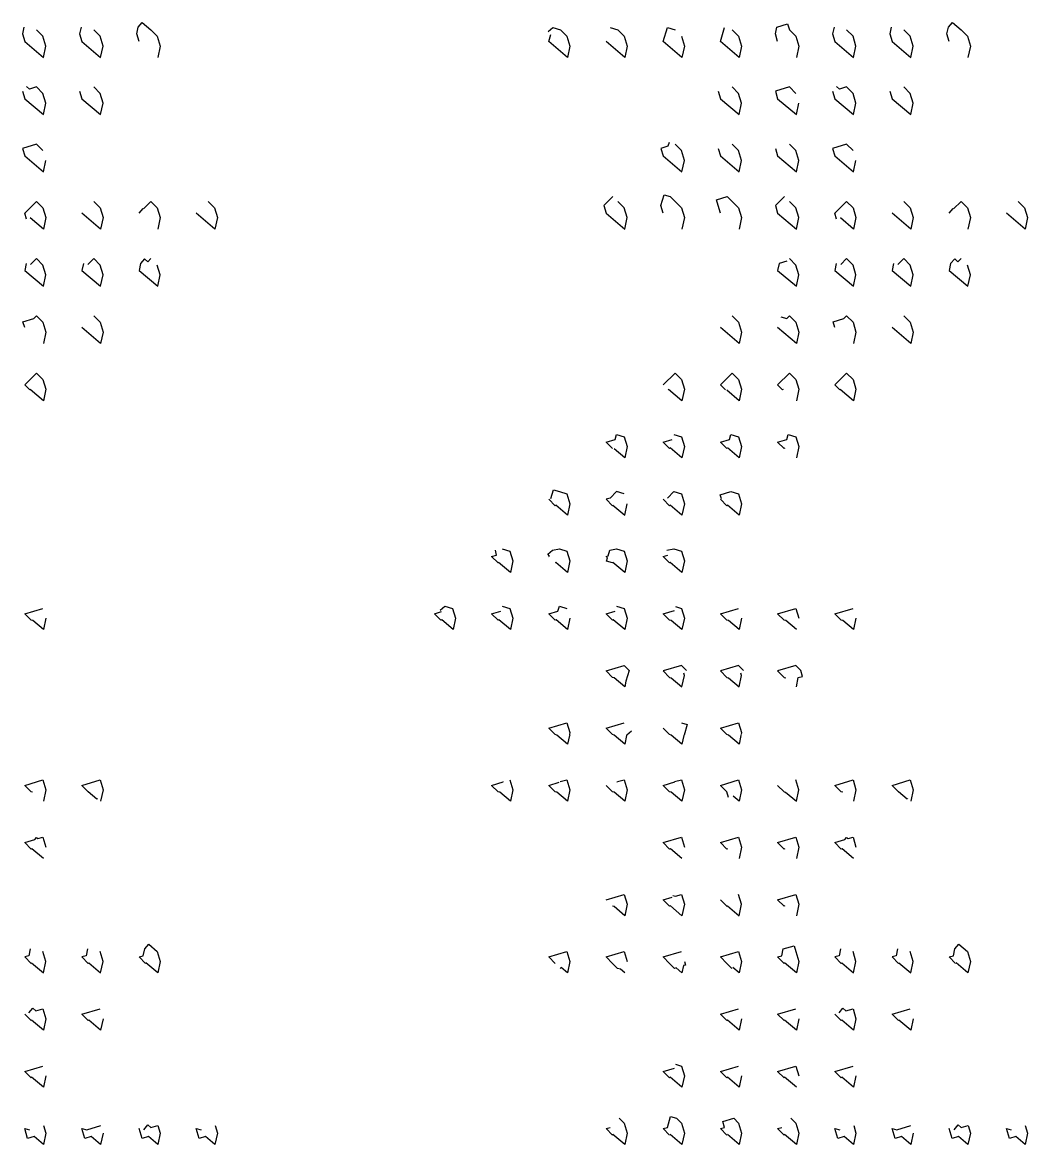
# Model space of a CAD drawing. Header units: inches. Extents: x -12292079.407 to -12292079.373, y 116895049.277 to 116895049.734.
# Drawn here: x -12292079.38783 to -12292079.37555, y 116895049.57838 to 116895049.59209 of the extents above; entities that cross this region are included whole.
import ezdxf

# ---------------------------------------------------------------- set-up
doc = ezdxf.new("R2010")
doc.units = ezdxf.units.IN
doc.header["$MEASUREMENT"] = 0

msp = doc.modelspace()

# ---------------------------------------------------------------- linework, layer by layer
for points in [[(-12292079.387812, 116895049.59203), (-12292079.38783, 116895049.591947), (-12292079.387802, 116895049.591854), (-12292079.387574, 116895049.59166), (-12292079.387544, 116895049.591799), (-12292079.38758, 116895049.59192), (-12292079.387658, 116895049.591998)], [(-12292079.387113, 116895049.59203), (-12292079.387131, 116895049.591947), (-12292079.387103, 116895049.591854), (-12292079.386875, 116895049.59166), (-12292079.386845, 116895049.591799), (-12292079.386881, 116895049.59192), (-12292079.386959, 116895049.591998)], [(-12292079.386404, 116895049.591854), (-12292079.386432, 116895049.591947), (-12292079.386414, 116895049.59203), (-12292079.386366, 116895049.592087), (-12292079.38626, 116895049.591998), (-12292079.386182, 116895049.59192), (-12292079.386146, 116895049.591799), (-12292079.386176, 116895049.59166)], [(-12292079.381404, 116895049.591976), (-12292079.381347, 116895049.592025), (-12292079.381254, 116895049.591998), (-12292079.381176, 116895049.59192), (-12292079.38114, 116895049.591799), (-12292079.381169, 116895049.59166), (-12292079.381398, 116895049.591854), (-12292079.381372, 116895049.591939)], [(-12292079.378602, 116895049.591854), (-12292079.37863, 116895049.591947), (-12292079.378612, 116895049.59203), (-12292079.37848, 116895049.59207), (-12292079.378458, 116895049.591998), (-12292079.37838, 116895049.59192), (-12292079.378344, 116895049.591799), (-12292079.378373, 116895049.59166)], [(-12292079.376505, 116895049.591854), (-12292079.376533, 116895049.591947), (-12292079.376515, 116895049.59203), (-12292079.376467, 116895049.592087), (-12292079.376361, 116895049.591998), (-12292079.376283, 116895049.59192), (-12292079.376247, 116895049.591799), (-12292079.376277, 116895049.59166)], [(-12292079.38783, 116895049.591248), (-12292079.387802, 116895049.591155), (-12292079.387574, 116895049.590961), (-12292079.387544, 116895049.5911), (-12292079.38758, 116895049.591221), (-12292079.387658, 116895049.591299), (-12292079.387744, 116895049.591273), (-12292079.387781, 116895049.591305)], [(-12292079.387131, 116895049.591248), (-12292079.387103, 116895049.591155), (-12292079.386875, 116895049.590961), (-12292079.386845, 116895049.5911), (-12292079.386881, 116895049.591221), (-12292079.386959, 116895049.591299)], [(-12292079.377931, 116895049.591248), (-12292079.377903, 116895049.591155), (-12292079.377675, 116895049.590961), (-12292079.377645, 116895049.5911), (-12292079.377681, 116895049.591221), (-12292079.377759, 116895049.591299), (-12292079.377845, 116895049.591273), (-12292079.377882, 116895049.591305)], [(-12292079.38758, 116895049.590522), (-12292079.387658, 116895049.5906), (-12292079.38783, 116895049.590549), (-12292079.387802, 116895049.590456), (-12292079.387574, 116895049.590262), (-12292079.387544, 116895049.590402)], [(-12292079.379928, 116895049.590621), (-12292079.379942, 116895049.590574), (-12292079.380028, 116895049.590549), (-12292079.38, 116895049.590456), (-12292079.379771, 116895049.590262), (-12292079.379742, 116895049.590402), (-12292079.379778, 116895049.590522), (-12292079.379856, 116895049.5906)], [(-12292079.38778, 116895049.589685), (-12292079.387802, 116895049.589757), (-12292079.387658, 116895049.589901), (-12292079.38758, 116895049.589823), (-12292079.387544, 116895049.589703), (-12292079.387574, 116895049.589563), (-12292079.387734, 116895049.589699)], [(-12292079.386959, 116895049.589901), (-12292079.386881, 116895049.589823), (-12292079.386845, 116895049.589703), (-12292079.386875, 116895049.589563), (-12292079.387103, 116895049.589757)], [(-12292079.386404, 116895049.589757), (-12292079.386355, 116895049.589814), (-12292079.386351, 116895049.58981), (-12292079.38626, 116895049.589901), (-12292079.386182, 116895049.589823), (-12292079.386146, 116895049.589703), (-12292079.386176, 116895049.589563)], [(-12292079.385561, 116895049.589901), (-12292079.385483, 116895049.589823), (-12292079.385447, 116895049.589703), (-12292079.385477, 116895049.589563), (-12292079.385705, 116895049.589757)], [(-12292079.38, 116895049.589757), (-12292079.380028, 116895049.58985), (-12292079.379989, 116895049.589982), (-12292079.379917, 116895049.589961), (-12292079.379856, 116895049.589901), (-12292079.379778, 116895049.589823), (-12292079.379742, 116895049.589703), (-12292079.379771, 116895049.589563)], [(-12292079.379301, 116895049.589757), (-12292079.379329, 116895049.58985), (-12292079.37935, 116895049.589922), (-12292079.379218, 116895049.589961), (-12292079.379157, 116895049.589901), (-12292079.379079, 116895049.589823), (-12292079.379043, 116895049.589703), (-12292079.379072, 116895049.589563)], [(-12292079.377882, 116895049.589685), (-12292079.377903, 116895049.589757), (-12292079.377759, 116895049.589901), (-12292079.377681, 116895049.589823), (-12292079.377645, 116895049.589703), (-12292079.377675, 116895049.589563), (-12292079.377835, 116895049.589699)], [(-12292079.376505, 116895049.589757), (-12292079.376457, 116895049.589814), (-12292079.376452, 116895049.58981), (-12292079.376361, 116895049.589901), (-12292079.376283, 116895049.589823), (-12292079.376247, 116895049.589703), (-12292079.376277, 116895049.589563)], [(-12292079.387784, 116895049.589141), (-12292079.387802, 116895049.589058), (-12292079.387574, 116895049.588864), (-12292079.387544, 116895049.589004), (-12292079.38758, 116895049.589124), (-12292079.387658, 116895049.589202), (-12292079.38773, 116895049.58913)], [(-12292079.387085, 116895049.589141), (-12292079.387103, 116895049.589058), (-12292079.386875, 116895049.588864), (-12292079.386845, 116895049.589004), (-12292079.386881, 116895049.589124), (-12292079.386959, 116895049.589202), (-12292079.387031, 116895049.58913)], [(-12292079.38626, 116895049.589202), (-12292079.386298, 116895049.589164), (-12292079.386338, 116895049.589198), (-12292079.386386, 116895049.589141), (-12292079.386404, 116895049.589058), (-12292079.386176, 116895049.588864), (-12292079.386146, 116895049.589004), (-12292079.386182, 116895049.589124)], [(-12292079.378491, 116895049.589169), (-12292079.378584, 116895049.589141), (-12292079.378602, 116895049.589058), (-12292079.378373, 116895049.588864), (-12292079.378344, 116895049.589004), (-12292079.37838, 116895049.589124), (-12292079.378458, 116895049.589202)], [(-12292079.376361, 116895049.589202), (-12292079.376399, 116895049.589164), (-12292079.376439, 116895049.589198), (-12292079.376488, 116895049.589141), (-12292079.376505, 116895049.589058), (-12292079.376277, 116895049.588864), (-12292079.376247, 116895049.589004), (-12292079.376283, 116895049.589124)], [(-12292079.387802, 116895049.588359), (-12292079.387823, 116895049.588431), (-12292079.387691, 116895049.58847), (-12292079.387658, 116895049.588503), (-12292079.38758, 116895049.588425), (-12292079.387544, 116895049.588305), (-12292079.387574, 116895049.588165)], [(-12292079.386959, 116895049.588503), (-12292079.386881, 116895049.588425), (-12292079.386845, 116895049.588305), (-12292079.386875, 116895049.588165), (-12292079.387103, 116895049.588359)], [(-12292079.378563, 116895049.588491), (-12292079.378491, 116895049.58847), (-12292079.378458, 116895049.588503), (-12292079.37838, 116895049.588425), (-12292079.378344, 116895049.588305), (-12292079.378373, 116895049.588165), (-12292079.378602, 116895049.588359)], [(-12292079.377903, 116895049.588359), (-12292079.377924, 116895049.588431), (-12292079.377792, 116895049.58847), (-12292079.377759, 116895049.588503), (-12292079.377681, 116895049.588425), (-12292079.377645, 116895049.588305), (-12292079.377675, 116895049.588165)], [(-12292079.387741, 116895049.5876), (-12292079.387802, 116895049.58766), (-12292079.387658, 116895049.587804), (-12292079.38758, 116895049.587726), (-12292079.387544, 116895049.587606), (-12292079.387574, 116895049.587466), (-12292079.387737, 116895049.587604)], [(-12292079.37924, 116895049.5876), (-12292079.379301, 116895049.58766), (-12292079.379157, 116895049.587804), (-12292079.379079, 116895049.587726), (-12292079.379043, 116895049.587606), (-12292079.379072, 116895049.587466), (-12292079.379224, 116895049.587595)], [(-12292079.378534, 116895049.587602), (-12292079.378541, 116895049.5876), (-12292079.378602, 116895049.58766), (-12292079.378458, 116895049.587804), (-12292079.37838, 116895049.587726), (-12292079.378344, 116895049.587606), (-12292079.378373, 116895049.587466)], [(-12292079.38062, 116895049.586883), (-12292079.380699, 116895049.586961), (-12292079.380588, 116895049.586994), (-12292079.38057, 116895049.587055), (-12292079.380477, 116895049.587027), (-12292079.380441, 116895049.586907), (-12292079.38047, 116895049.586767), (-12292079.3806, 116895049.586877)], [(-12292079.378514, 116895049.586886), (-12292079.378524, 116895049.586883), (-12292079.378602, 116895049.586961), (-12292079.378491, 116895049.586994), (-12292079.378473, 116895049.587055), (-12292079.37838, 116895049.587027), (-12292079.378344, 116895049.586907), (-12292079.378373, 116895049.586767)], [(-12292079.381372, 116895049.58627), (-12292079.381341, 116895049.586377), (-12292079.381269, 116895049.586356), (-12292079.381176, 116895049.586328), (-12292079.38114, 116895049.586208), (-12292079.381169, 116895049.586068), (-12292079.381313, 116895049.58619), (-12292079.381319, 116895049.586184), (-12292079.381398, 116895049.586262)], [(-12292079.379289, 116895049.586266), (-12292079.379305, 116895049.586316), (-12292079.379172, 116895049.586356), (-12292079.379079, 116895049.586328), (-12292079.379043, 116895049.586208), (-12292079.379072, 116895049.586068), (-12292079.379216, 116895049.58619), (-12292079.379223, 116895049.586184), (-12292079.379301, 116895049.586262)], [(-12292079.381398, 116895049.585563), (-12292079.381389, 116895049.585566), (-12292079.381409, 116895049.58559), (-12292079.381352, 116895049.585639), (-12292079.381269, 116895049.585657), (-12292079.381176, 116895049.585629), (-12292079.38114, 116895049.585509), (-12292079.381169, 116895049.585369), (-12292079.381313, 116895049.585491), (-12292079.381319, 116895049.585485)], [(-12292079.38062, 116895049.585485), (-12292079.380692, 116895049.585506), (-12292079.380681, 116895049.585545), (-12292079.380699, 116895049.585563), (-12292079.380673, 116895049.585571), (-12292079.380653, 116895049.585639), (-12292079.38057, 116895049.585657), (-12292079.380477, 116895049.585629), (-12292079.380441, 116895049.585509), (-12292079.38047, 116895049.585369), (-12292079.380614, 116895049.585491)], [(-12292079.387544, 116895049.58481), (-12292079.387574, 116895049.58467), (-12292079.387703, 116895049.58478), (-12292079.387724, 116895049.584786), (-12292079.387802, 116895049.584864), (-12292079.38758, 116895049.58493)], [(-12292079.382724, 116895049.584909), (-12292079.382667, 116895049.584958), (-12292079.382574, 116895049.58493), (-12292079.382538, 116895049.58481), (-12292079.382567, 116895049.58467), (-12292079.382707, 116895049.584789), (-12292079.382717, 116895049.584786), (-12292079.382796, 116895049.584864), (-12292079.382708, 116895049.58489)], [(-12292079.37985, 116895049.584952), (-12292079.379778, 116895049.58493), (-12292079.379742, 116895049.58481), (-12292079.379771, 116895049.58467), (-12292079.379901, 116895049.58478), (-12292079.379922, 116895049.584786), (-12292079.38, 116895049.584864), (-12292079.379864, 116895049.584905)], [(-12292079.378373, 116895049.583971), (-12292079.37835, 116895049.584084), (-12292079.378298, 116895049.584099), (-12292079.37832, 116895049.584171), (-12292079.37838, 116895049.584231), (-12292079.378602, 116895049.584165), (-12292079.378524, 116895049.584087), (-12292079.378503, 116895049.584081)], [(-12292079.380387, 116895049.583428), (-12292079.380444, 116895049.583379), (-12292079.380448, 116895049.583378), (-12292079.38047, 116895049.583272), (-12292079.3806, 116895049.583382), (-12292079.38062, 116895049.583388), (-12292079.380699, 116895049.583466), (-12292079.380477, 116895049.583533)], [(-12292079.379778, 116895049.583533), (-12292079.379706, 116895049.583511), (-12292079.379745, 116895049.583379), (-12292079.379749, 116895049.583378), (-12292079.379771, 116895049.583272), (-12292079.379901, 116895049.583382), (-12292079.379922, 116895049.583388), (-12292079.38, 116895049.583466)], [(-12292079.387706, 116895049.582686), (-12292079.387724, 116895049.582689), (-12292079.387802, 116895049.582767), (-12292079.38758, 116895049.582834), (-12292079.387544, 116895049.582713), (-12292079.387574, 116895049.582573)], [(-12292079.386914, 116895049.582607), (-12292079.386919, 116895049.5826), (-12292079.387025, 116895049.582689), (-12292079.387103, 116895049.582767), (-12292079.386881, 116895049.582834), (-12292079.386845, 116895049.582713), (-12292079.386875, 116895049.582573)], [(-12292079.381259, 116895049.582816), (-12292079.381176, 116895049.582834), (-12292079.38114, 116895049.582713), (-12292079.381169, 116895049.582573), (-12292079.381299, 116895049.582683), (-12292079.381319, 116895049.582689), (-12292079.381398, 116895049.582767), (-12292079.381272, 116895049.582805)], [(-12292079.380563, 116895049.582808), (-12292079.38056, 116895049.582816), (-12292079.380477, 116895049.582834), (-12292079.380441, 116895049.582713), (-12292079.38047, 116895049.582573), (-12292079.3806, 116895049.582683), (-12292079.38062, 116895049.582689), (-12292079.380699, 116895049.582767)], [(-12292079.379201, 116895049.582618), (-12292079.379223, 116895049.582689), (-12292079.379301, 116895049.582767), (-12292079.379079, 116895049.582834), (-12292079.379043, 116895049.582713), (-12292079.379072, 116895049.582573), (-12292079.379144, 116895049.582634)], [(-12292079.377015, 116895049.582607), (-12292079.37702, 116895049.5826), (-12292079.377126, 116895049.582689), (-12292079.377204, 116895049.582767), (-12292079.376982, 116895049.582834), (-12292079.376946, 116895049.582713), (-12292079.376976, 116895049.582573)], [(-12292079.387574, 116895049.581874), (-12292079.387714, 116895049.581994), (-12292079.387724, 116895049.58199), (-12292079.387802, 116895049.582069), (-12292079.38768, 116895049.582105), (-12292079.387658, 116895049.582131), (-12292079.387641, 116895049.582117), (-12292079.38758, 116895049.582135), (-12292079.387544, 116895049.582014)], [(-12292079.377675, 116895049.581874), (-12292079.377815, 116895049.581994), (-12292079.377825, 116895049.58199), (-12292079.377903, 116895049.582069), (-12292079.377781, 116895049.582105), (-12292079.377759, 116895049.582131), (-12292079.377742, 116895049.582117), (-12292079.377681, 116895049.582135), (-12292079.377645, 116895049.582014)], [(-12292079.380699, 116895049.58137), (-12292079.380477, 116895049.581436), (-12292079.380441, 116895049.581315), (-12292079.38047, 116895049.581175), (-12292079.3806, 116895049.581286), (-12292079.38062, 116895049.581292)], [(-12292079.379883, 116895049.581424), (-12292079.379849, 116895049.581414), (-12292079.379778, 116895049.581436), (-12292079.379742, 116895049.581315), (-12292079.379771, 116895049.581175), (-12292079.379912, 116895049.581295), (-12292079.379922, 116895049.581292), (-12292079.38, 116895049.58137), (-12292079.379889, 116895049.581403)], [(-12292079.387734, 116895049.580769), (-12292079.387751, 116895049.580686), (-12292079.387802, 116895049.580671), (-12292079.387724, 116895049.580593), (-12292079.387718, 116895049.580599), (-12292079.387574, 116895049.580476), (-12292079.387544, 116895049.580616), (-12292079.38758, 116895049.580737)], [(-12292079.387035, 116895049.580769), (-12292079.387053, 116895049.580686), (-12292079.387103, 116895049.580671), (-12292079.387025, 116895049.580593), (-12292079.387019, 116895049.580599), (-12292079.386875, 116895049.580476), (-12292079.386845, 116895049.580616), (-12292079.386881, 116895049.580737)], [(-12292079.386326, 116895049.580593), (-12292079.386404, 116895049.580671), (-12292079.386354, 116895049.580686), (-12292079.386336, 116895049.580769), (-12292079.386287, 116895049.580826), (-12292079.386182, 116895049.580737), (-12292079.386146, 116895049.580616), (-12292079.386176, 116895049.580476), (-12292079.38632, 116895049.580599)], [(-12292079.38047, 116895049.580476), (-12292079.380523, 116895049.580522), (-12292079.38056, 116895049.580532), (-12292079.38062, 116895049.580593), (-12292079.380699, 116895049.580671), (-12292079.380477, 116895049.580737), (-12292079.380441, 116895049.580616)], [(-12292079.379742, 116895049.580616), (-12292079.379729, 116895049.580572), (-12292079.379753, 116895049.580565), (-12292079.379771, 116895049.580476), (-12292079.379843, 116895049.580538), (-12292079.379861, 116895049.580532), (-12292079.379922, 116895049.580593), (-12292079.38, 116895049.580671), (-12292079.379778, 116895049.580737)], [(-12292079.378524, 116895049.580593), (-12292079.378602, 116895049.580671), (-12292079.378551, 116895049.580686), (-12292079.378534, 116895049.580769), (-12292079.378401, 116895049.580809), (-12292079.37838, 116895049.580737), (-12292079.378344, 116895049.580616), (-12292079.378373, 116895049.580476), (-12292079.378517, 116895049.580599)], [(-12292079.376427, 116895049.580593), (-12292079.376505, 116895049.580671), (-12292079.376455, 116895049.580686), (-12292079.376437, 116895049.580769), (-12292079.376388, 116895049.580826), (-12292079.376283, 116895049.580737), (-12292079.376247, 116895049.580616), (-12292079.376277, 116895049.580476), (-12292079.376421, 116895049.580599)], [(-12292079.387751, 116895049.579987), (-12292079.387703, 116895049.580044), (-12292079.387666, 116895049.580012), (-12292079.38758, 116895049.580038), (-12292079.387544, 116895049.579917), (-12292079.387574, 116895049.579777), (-12292079.387718, 116895049.5799), (-12292079.387724, 116895049.579894), (-12292079.387802, 116895049.579972)], [(-12292079.386845, 116895049.579917), (-12292079.386875, 116895049.579777), (-12292079.387019, 116895049.5799), (-12292079.387025, 116895049.579894), (-12292079.387103, 116895049.579972), (-12292079.386881, 116895049.580038)], [(-12292079.377852, 116895049.579987), (-12292079.377804, 116895049.580044), (-12292079.377767, 116895049.580012), (-12292079.377681, 116895049.580038), (-12292079.377645, 116895049.579917), (-12292079.377675, 116895049.579777), (-12292079.377819, 116895049.5799), (-12292079.377825, 116895049.579894), (-12292079.377903, 116895049.579972)], [(-12292079.37985, 116895049.57936), (-12292079.379778, 116895049.579339), (-12292079.379742, 116895049.579219), (-12292079.379771, 116895049.579079), (-12292079.379915, 116895049.579201), (-12292079.379922, 116895049.579195), (-12292079.38, 116895049.579273), (-12292079.379864, 116895049.579313)], [(-12292079.387544, 116895049.579219), (-12292079.387574, 116895049.579079), (-12292079.387718, 116895049.579201), (-12292079.387724, 116895049.579195), (-12292079.387802, 116895049.579273), (-12292079.38758, 116895049.579339)], [(-12292079.379922, 116895049.578496), (-12292079.38, 116895049.578574), (-12292079.379949, 116895049.578589), (-12292079.37991, 116895049.578721), (-12292079.379838, 116895049.5787), (-12292079.379778, 116895049.57864), (-12292079.379742, 116895049.57852), (-12292079.379771, 116895049.57838), (-12292079.379915, 116895049.578502)], [(-12292079.379223, 116895049.578496), (-12292079.379301, 116895049.578574), (-12292079.37925, 116895049.578589), (-12292079.379272, 116895049.578661), (-12292079.379139, 116895049.5787), (-12292079.379079, 116895049.57864), (-12292079.379043, 116895049.57852), (-12292079.379072, 116895049.57838), (-12292079.379216, 116895049.578502)], [(-12292079.387572, 116895049.578613), (-12292079.387544, 116895049.57852), (-12292079.387574, 116895049.57838), (-12292079.387688, 116895049.578477), (-12292079.387766, 116895049.578453), (-12292079.387802, 116895049.578574), (-12292079.387743, 116895049.578561)], [(-12292079.386845, 116895049.57852), (-12292079.386875, 116895049.57838), (-12292079.386989, 116895049.578477), (-12292079.387067, 116895049.578453), (-12292079.387103, 116895049.578574), (-12292079.387044, 116895049.578561), (-12292079.386873, 116895049.578613)], [(-12292079.386345, 116895049.578561), (-12292079.386297, 116895049.578619), (-12292079.38626, 116895049.578587), (-12292079.386174, 116895049.578613), (-12292079.386146, 116895049.57852), (-12292079.386176, 116895049.57838), (-12292079.38629, 116895049.578477), (-12292079.386368, 116895049.578453), (-12292079.386404, 116895049.578574)], [(-12292079.385475, 116895049.578613), (-12292079.385447, 116895049.57852), (-12292079.385477, 116895049.57838), (-12292079.385591, 116895049.578477), (-12292079.385669, 116895049.578453), (-12292079.385705, 116895049.578574), (-12292079.385646, 116895049.578561)], [(-12292079.376446, 116895049.578561), (-12292079.376398, 116895049.578619), (-12292079.376361, 116895049.578587), (-12292079.376275, 116895049.578613), (-12292079.376247, 116895049.57852), (-12292079.376277, 116895049.57838), (-12292079.376391, 116895049.578477), (-12292079.376469, 116895049.578453), (-12292079.376505, 116895049.578574)]]:
    msp.add_lwpolyline(points, close=True)
at = {"color": 29}
for points in [[(-12292079.380648, 116895049.592025), (-12292079.380555, 116895049.591998), (-12292079.380477, 116895049.59192), (-12292079.380441, 116895049.591799), (-12292079.38047, 116895049.59166), (-12292079.380699, 116895049.591854)], [(-12292079.379778, 116895049.59192), (-12292079.379742, 116895049.591799), (-12292079.379771, 116895049.59166), (-12292079.38, 116895049.591854), (-12292079.379949, 116895049.592025), (-12292079.379856, 116895049.591998)], [(-12292079.379157, 116895049.591998), (-12292079.379079, 116895049.59192), (-12292079.379043, 116895049.591799), (-12292079.379072, 116895049.59166), (-12292079.379301, 116895049.591854), (-12292079.37925, 116895049.592025)]]:
    msp.add_lwpolyline(points, close=True, dxfattribs=at)
at = {"color": 142}
for points in [[(-12292079.377913, 116895049.59203), (-12292079.377931, 116895049.591947), (-12292079.377903, 116895049.591854), (-12292079.377675, 116895049.59166), (-12292079.377645, 116895049.591799), (-12292079.377681, 116895049.59192), (-12292079.377759, 116895049.591998)], [(-12292079.377214, 116895049.59203), (-12292079.377232, 116895049.591947), (-12292079.377204, 116895049.591854), (-12292079.376976, 116895049.59166), (-12292079.376946, 116895049.591799), (-12292079.376982, 116895049.59192), (-12292079.37706, 116895049.591998)]]:
    msp.add_lwpolyline(points, close=True, dxfattribs=at)
at = {"color": 30}
for points in [[(-12292079.379329, 116895049.591248), (-12292079.379301, 116895049.591155), (-12292079.379072, 116895049.590961), (-12292079.379043, 116895049.5911), (-12292079.379079, 116895049.591221), (-12292079.379157, 116895049.591299)], [(-12292079.37838, 116895049.591221), (-12292079.378458, 116895049.591299), (-12292079.37863, 116895049.591248), (-12292079.378602, 116895049.591155), (-12292079.378373, 116895049.590961), (-12292079.378344, 116895049.5911)], [(-12292079.377232, 116895049.591248), (-12292079.377204, 116895049.591155), (-12292079.376976, 116895049.590961), (-12292079.376946, 116895049.5911), (-12292079.376982, 116895049.591221), (-12292079.37706, 116895049.591299)], [(-12292079.379329, 116895049.590549), (-12292079.379301, 116895049.590456), (-12292079.379072, 116895049.590262), (-12292079.379043, 116895049.590402), (-12292079.379079, 116895049.590522), (-12292079.379157, 116895049.5906)], [(-12292079.37863, 116895049.590549), (-12292079.378602, 116895049.590456), (-12292079.378373, 116895049.590262), (-12292079.378344, 116895049.590402), (-12292079.37838, 116895049.590522), (-12292079.378458, 116895049.5906)], [(-12292079.377681, 116895049.590522), (-12292079.377759, 116895049.5906), (-12292079.377931, 116895049.590549), (-12292079.377903, 116895049.590456), (-12292079.377675, 116895049.590262), (-12292079.377645, 116895049.590402)]]:
    msp.add_lwpolyline(points, close=True, dxfattribs=at)
at = {"color": 141}
for points in [[(-12292079.380616, 116895049.589961), (-12292079.380726, 116895049.58985), (-12292079.380699, 116895049.589757), (-12292079.38047, 116895049.589563), (-12292079.380441, 116895049.589703), (-12292079.380477, 116895049.589823), (-12292079.380555, 116895049.589901)], [(-12292079.378519, 116895049.589961), (-12292079.37863, 116895049.58985), (-12292079.378602, 116895049.589757), (-12292079.378373, 116895049.589563), (-12292079.378344, 116895049.589703), (-12292079.37838, 116895049.589823), (-12292079.378458, 116895049.589901)]]:
    msp.add_lwpolyline(points, close=True, dxfattribs=at)
at = {"color": 13}
for points in [[(-12292079.37706, 116895049.589901), (-12292079.376982, 116895049.589823), (-12292079.376946, 116895049.589703), (-12292079.376976, 116895049.589563), (-12292079.377204, 116895049.589757)], [(-12292079.375662, 116895049.589901), (-12292079.375584, 116895049.589823), (-12292079.375548, 116895049.589703), (-12292079.375578, 116895049.589563), (-12292079.375806, 116895049.589757)], [(-12292079.379157, 116895049.588503), (-12292079.379079, 116895049.588425), (-12292079.379043, 116895049.588305), (-12292079.379072, 116895049.588165), (-12292079.379301, 116895049.588359)], [(-12292079.37706, 116895049.588503), (-12292079.376982, 116895049.588425), (-12292079.376946, 116895049.588305), (-12292079.376976, 116895049.588165), (-12292079.377204, 116895049.588359)]]:
    msp.add_lwpolyline(points, close=True, dxfattribs=at)
at = {"color": 140}
for points in [[(-12292079.377885, 116895049.589141), (-12292079.377903, 116895049.589058), (-12292079.377675, 116895049.588864), (-12292079.377645, 116895049.589004), (-12292079.377681, 116895049.589124), (-12292079.377759, 116895049.589202), (-12292079.377831, 116895049.58913)], [(-12292079.377186, 116895049.589141), (-12292079.377204, 116895049.589058), (-12292079.376976, 116895049.588864), (-12292079.376946, 116895049.589004), (-12292079.376982, 116895049.589124), (-12292079.37706, 116895049.589202), (-12292079.377132, 116895049.58913)]]:
    msp.add_lwpolyline(points, close=True, dxfattribs=at)
at = {"color": 139}
for points in [[(-12292079.38, 116895049.58766), (-12292079.379856, 116895049.587804), (-12292079.379778, 116895049.587726), (-12292079.379742, 116895049.587606), (-12292079.379771, 116895049.587466), (-12292079.379935, 116895049.587604), (-12292079.379939, 116895049.5876)], [(-12292079.377843, 116895049.5876), (-12292079.377903, 116895049.58766), (-12292079.377759, 116895049.587804), (-12292079.377681, 116895049.587726), (-12292079.377645, 116895049.587606), (-12292079.377675, 116895049.587466), (-12292079.377838, 116895049.587604)]]:
    msp.add_lwpolyline(points, close=True, dxfattribs=at)
at = {"color": 31}
for points in [[(-12292079.379871, 116895049.587055), (-12292079.379778, 116895049.587027), (-12292079.379742, 116895049.586907), (-12292079.379771, 116895049.586767), (-12292079.379915, 116895049.586889), (-12292079.379922, 116895049.586883), (-12292079.38, 116895049.586961), (-12292079.379889, 116895049.586994)], [(-12292079.379223, 116895049.586883), (-12292079.379301, 116895049.586961), (-12292079.37919, 116895049.586994), (-12292079.379172, 116895049.587055), (-12292079.379079, 116895049.587027), (-12292079.379043, 116895049.586907), (-12292079.379072, 116895049.586767), (-12292079.379216, 116895049.586889)]]:
    msp.add_lwpolyline(points, close=True, dxfattribs=at)
at = {"color": 138}
for points in [[(-12292079.380477, 116895049.586328), (-12292079.38057, 116895049.586356), (-12292079.380648, 116895049.586277), (-12292079.380699, 116895049.586262), (-12292079.38062, 116895049.586184), (-12292079.380614, 116895049.58619), (-12292079.38047, 116895049.586068), (-12292079.380441, 116895049.586208)], [(-12292079.379949, 116895049.586277), (-12292079.379871, 116895049.586356), (-12292079.379778, 116895049.586328), (-12292079.379742, 116895049.586208), (-12292079.379771, 116895049.586068), (-12292079.379915, 116895049.58619), (-12292079.379922, 116895049.586184), (-12292079.38, 116895049.586262)]]:
    msp.add_lwpolyline(points, close=True, dxfattribs=at)
at = {"color": 137}
for points in [[(-12292079.381968, 116895049.585657), (-12292079.381875, 116895049.585629), (-12292079.381839, 116895049.585509), (-12292079.381868, 116895049.585369), (-12292079.382012, 116895049.585491), (-12292079.382018, 116895049.585485), (-12292079.382097, 116895049.585563), (-12292079.382039, 116895049.58558), (-12292079.382051, 116895049.585639)], [(-12292079.379954, 116895049.585639), (-12292079.379871, 116895049.585657), (-12292079.379778, 116895049.585629), (-12292079.379742, 116895049.585509), (-12292079.379771, 116895049.585369), (-12292079.379915, 116895049.585491), (-12292079.379922, 116895049.585485), (-12292079.38, 116895049.585563), (-12292079.379942, 116895049.58558)]]:
    msp.add_lwpolyline(points, close=True, dxfattribs=at)
at = {"color": 136}
for points in [[(-12292079.381968, 116895049.584958), (-12292079.381875, 116895049.58493), (-12292079.381839, 116895049.58481), (-12292079.381868, 116895049.58467), (-12292079.382008, 116895049.584789), (-12292079.382018, 116895049.584786), (-12292079.382097, 116895049.584864), (-12292079.381986, 116895049.584897)], [(-12292079.38114, 116895049.58481), (-12292079.381169, 116895049.58467), (-12292079.381309, 116895049.584789), (-12292079.381319, 116895049.584786), (-12292079.381398, 116895049.584864), (-12292079.381287, 116895049.584897), (-12292079.381269, 116895049.584958), (-12292079.381176, 116895049.58493)], [(-12292079.38057, 116895049.584958), (-12292079.380477, 116895049.58493), (-12292079.380441, 116895049.58481), (-12292079.38047, 116895049.58467), (-12292079.38061, 116895049.584789), (-12292079.38062, 116895049.584786), (-12292079.380699, 116895049.584864), (-12292079.380588, 116895049.584897)]]:
    msp.add_lwpolyline(points, close=True, dxfattribs=at)
at = {"color": 32}
for points in [[(-12292079.379043, 116895049.58481), (-12292079.379072, 116895049.58467), (-12292079.379202, 116895049.58478), (-12292079.379223, 116895049.584786), (-12292079.379301, 116895049.584864), (-12292079.379079, 116895049.58493)], [(-12292079.378373, 116895049.58467), (-12292079.378503, 116895049.58478), (-12292079.378524, 116895049.584786), (-12292079.378602, 116895049.584864), (-12292079.37838, 116895049.58493), (-12292079.378344, 116895049.58481)], [(-12292079.377645, 116895049.58481), (-12292079.377675, 116895049.58467), (-12292079.377804, 116895049.58478), (-12292079.377825, 116895049.584786), (-12292079.377903, 116895049.584864), (-12292079.377681, 116895049.58493)]]:
    msp.add_lwpolyline(points, close=True, dxfattribs=at)
msp.add_lwpolyline([(-12292079.380456, 116895049.584039), (-12292079.38047, 116895049.583971), (-12292079.3806, 116895049.584081), (-12292079.38062, 116895049.584087), (-12292079.380699, 116895049.584165), (-12292079.380477, 116895049.584231), (-12292079.380416, 116895049.584171), (-12292079.380455, 116895049.584039)])
at = {"color": 135}
for points in [[(-12292079.379717, 116895049.584171), (-12292079.379778, 116895049.584231), (-12292079.38, 116895049.584165), (-12292079.379922, 116895049.584087), (-12292079.379901, 116895049.584081), (-12292079.379771, 116895049.583971), (-12292079.379742, 116895049.584111), (-12292079.37975, 116895049.584138)], [(-12292079.379019, 116895049.584171), (-12292079.379079, 116895049.584231), (-12292079.379301, 116895049.584165), (-12292079.379223, 116895049.584087), (-12292079.379202, 116895049.584081), (-12292079.379072, 116895049.583971), (-12292079.379043, 116895049.584111), (-12292079.379051, 116895049.584138)]]:
    msp.add_lwpolyline(points, close=True, dxfattribs=at)
at = {"color": 134}
for points in [[(-12292079.381147, 116895049.583378), (-12292079.381169, 116895049.583272), (-12292079.381299, 116895049.583382), (-12292079.381319, 116895049.583388), (-12292079.381398, 116895049.583466), (-12292079.381176, 116895049.583533), (-12292079.38114, 116895049.583412), (-12292079.381145, 116895049.583388), (-12292079.381143, 116895049.583379)], [(-12292079.379046, 116895049.583379), (-12292079.37905, 116895049.583378), (-12292079.379072, 116895049.583272), (-12292079.379202, 116895049.583382), (-12292079.379223, 116895049.583388), (-12292079.379301, 116895049.583466), (-12292079.379079, 116895049.583533), (-12292079.379043, 116895049.583412), (-12292079.379048, 116895049.583388)]]:
    msp.add_lwpolyline(points, close=True, dxfattribs=at)
at = {"color": 133}
for points in [[(-12292079.381875, 116895049.582834), (-12292079.381839, 116895049.582713), (-12292079.381868, 116895049.582573), (-12292079.381998, 116895049.582683), (-12292079.382018, 116895049.582689), (-12292079.382097, 116895049.582767), (-12292079.381957, 116895049.582809), (-12292079.381958, 116895049.582816)], [(-12292079.379861, 116895049.582816), (-12292079.379778, 116895049.582834), (-12292079.379742, 116895049.582713), (-12292079.379771, 116895049.582573), (-12292079.379901, 116895049.582683), (-12292079.379922, 116895049.582689), (-12292079.38, 116895049.582767), (-12292079.37986, 116895049.582809)]]:
    msp.add_lwpolyline(points, close=True, dxfattribs=at)
at = {"color": 132}
for points in [[(-12292079.378602, 116895049.582767), (-12292079.378524, 116895049.582689), (-12292079.378506, 116895049.582686), (-12292079.378373, 116895049.582573), (-12292079.378344, 116895049.582713), (-12292079.37838, 116895049.582834)], [(-12292079.377807, 116895049.582686), (-12292079.377825, 116895049.582689), (-12292079.377903, 116895049.582767), (-12292079.377681, 116895049.582834), (-12292079.377645, 116895049.582713), (-12292079.377675, 116895049.582573)]]:
    msp.add_lwpolyline(points, close=True, dxfattribs=at)
at = {"color": 33}
for points in [[(-12292079.379771, 116895049.581874), (-12292079.379912, 116895049.581994), (-12292079.379922, 116895049.58199), (-12292079.38, 116895049.582069), (-12292079.379778, 116895049.582135), (-12292079.379742, 116895049.582014)], [(-12292079.379213, 116895049.581994), (-12292079.379223, 116895049.58199), (-12292079.379301, 116895049.582069), (-12292079.379079, 116895049.582135), (-12292079.379043, 116895049.582014), (-12292079.379072, 116895049.581874)], [(-12292079.378514, 116895049.581994), (-12292079.378524, 116895049.58199), (-12292079.378602, 116895049.582069), (-12292079.37838, 116895049.582135), (-12292079.378344, 116895049.582014), (-12292079.378373, 116895049.581874)], [(-12292079.379301, 116895049.58137), (-12292079.379223, 116895049.581292), (-12292079.379213, 116895049.581295), (-12292079.379072, 116895049.581175), (-12292079.379043, 116895049.581315), (-12292079.379079, 116895049.581436)], [(-12292079.378514, 116895049.581295), (-12292079.378524, 116895049.581292), (-12292079.378602, 116895049.58137), (-12292079.37838, 116895049.581436), (-12292079.378344, 116895049.581315), (-12292079.378373, 116895049.581175)]]:
    msp.add_lwpolyline(points, close=True, dxfattribs=at)
at = {"color": 131}
for points in [[(-12292079.381319, 116895049.580593), (-12292079.381398, 116895049.580671), (-12292079.381176, 116895049.580737), (-12292079.38114, 116895049.580616), (-12292079.381169, 116895049.580476), (-12292079.381248, 116895049.580543), (-12292079.381259, 116895049.580532)], [(-12292079.379162, 116895049.580532), (-12292079.379223, 116895049.580593), (-12292079.379301, 116895049.580671), (-12292079.379079, 116895049.580737), (-12292079.379043, 116895049.580616), (-12292079.379072, 116895049.580476), (-12292079.379151, 116895049.580543)]]:
    msp.add_lwpolyline(points, close=True, dxfattribs=at)
at = {"color": 130}
for points in [[(-12292079.377835, 116895049.580769), (-12292079.377852, 116895049.580686), (-12292079.377903, 116895049.580671), (-12292079.377825, 116895049.580593), (-12292079.377819, 116895049.580599), (-12292079.377675, 116895049.580476), (-12292079.377645, 116895049.580616), (-12292079.377681, 116895049.580737)], [(-12292079.377136, 116895049.580769), (-12292079.377154, 116895049.580686), (-12292079.377204, 116895049.580671), (-12292079.377126, 116895049.580593), (-12292079.37712, 116895049.580599), (-12292079.376976, 116895049.580476), (-12292079.376946, 116895049.580616), (-12292079.376982, 116895049.580737)]]:
    msp.add_lwpolyline(points, close=True, dxfattribs=at)
at = {"color": 12}
for points in [[(-12292079.379043, 116895049.579917), (-12292079.379072, 116895049.579777), (-12292079.379216, 116895049.5799), (-12292079.379223, 116895049.579894), (-12292079.379301, 116895049.579972), (-12292079.379079, 116895049.580038)], [(-12292079.378344, 116895049.579917), (-12292079.378373, 116895049.579777), (-12292079.378517, 116895049.5799), (-12292079.378524, 116895049.579894), (-12292079.378602, 116895049.579972), (-12292079.37838, 116895049.580038)], [(-12292079.376946, 116895049.579917), (-12292079.376976, 116895049.579777), (-12292079.37712, 116895049.5799), (-12292079.377126, 116895049.579894), (-12292079.377204, 116895049.579972), (-12292079.376982, 116895049.580038)], [(-12292079.379043, 116895049.579219), (-12292079.379072, 116895049.579079), (-12292079.379216, 116895049.579201), (-12292079.379223, 116895049.579195), (-12292079.379301, 116895049.579273), (-12292079.379079, 116895049.579339)], [(-12292079.378373, 116895049.579079), (-12292079.378517, 116895049.579201), (-12292079.378524, 116895049.579195), (-12292079.378602, 116895049.579273), (-12292079.37838, 116895049.579339), (-12292079.378344, 116895049.579219)], [(-12292079.377645, 116895049.579219), (-12292079.377675, 116895049.579079), (-12292079.377819, 116895049.579201), (-12292079.377825, 116895049.579195), (-12292079.377903, 116895049.579273), (-12292079.377681, 116895049.579339)]]:
    msp.add_lwpolyline(points, close=True, dxfattribs=at)
at = {"color": 129}
for points in [[(-12292079.380537, 116895049.5787), (-12292079.380477, 116895049.57864), (-12292079.380441, 116895049.57852), (-12292079.38047, 116895049.57838), (-12292079.380614, 116895049.578502), (-12292079.38062, 116895049.578496), (-12292079.380699, 116895049.578574), (-12292079.380648, 116895049.578589)], [(-12292079.37844, 116895049.5787), (-12292079.37838, 116895049.57864), (-12292079.378344, 116895049.57852), (-12292079.378373, 116895049.57838), (-12292079.378517, 116895049.578502), (-12292079.378524, 116895049.578496), (-12292079.378602, 116895049.578574), (-12292079.378551, 116895049.578589)]]:
    msp.add_lwpolyline(points, close=True, dxfattribs=at)
at = {"color": 34}
for points in [[(-12292079.377673, 116895049.578613), (-12292079.377645, 116895049.57852), (-12292079.377675, 116895049.57838), (-12292079.377789, 116895049.578477), (-12292079.377867, 116895049.578453), (-12292079.377903, 116895049.578574), (-12292079.377844, 116895049.578561)], [(-12292079.376946, 116895049.57852), (-12292079.376976, 116895049.57838), (-12292079.37709, 116895049.578477), (-12292079.377168, 116895049.578453), (-12292079.377204, 116895049.578574), (-12292079.377145, 116895049.578561), (-12292079.376974, 116895049.578613)], [(-12292079.375576, 116895049.578613), (-12292079.375548, 116895049.57852), (-12292079.375578, 116895049.57838), (-12292079.375692, 116895049.578477), (-12292079.37577, 116895049.578453), (-12292079.375806, 116895049.578574), (-12292079.375747, 116895049.578561)]]:
    msp.add_lwpolyline(points, close=True, dxfattribs=at)

doc.saveas('drawing.dxf')
